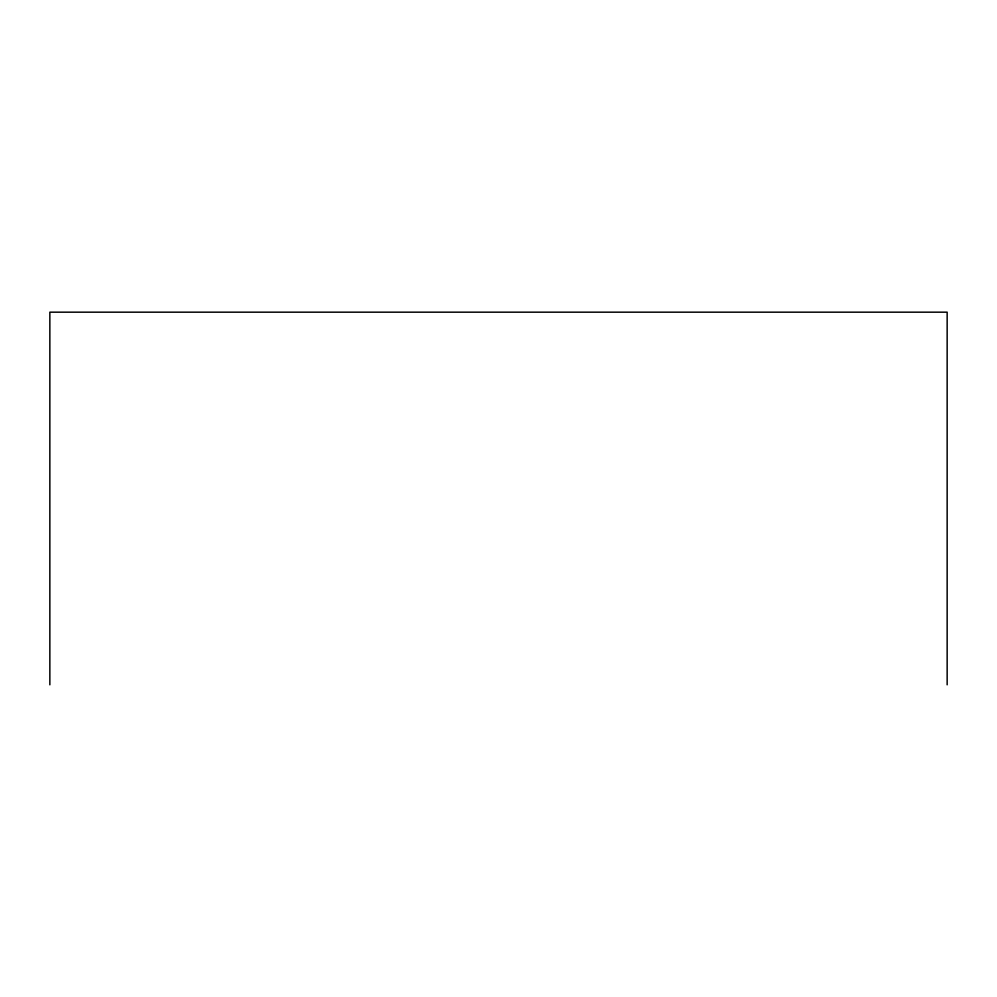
<?xml version="1.0" encoding="UTF-8"?>
<svg xmlns="http://www.w3.org/2000/svg" width="997" height="997" viewBox="0 0 997 997"><rect width="100%" height="100%" fill="white"/><g stroke="black" fill="none" stroke-linecap="round" stroke-linejoin="round"><path stroke-width="1.5" d="M947.15 684.827L947.15 312.173L49.85 312.173L49.85 684.827"/></g></svg>
